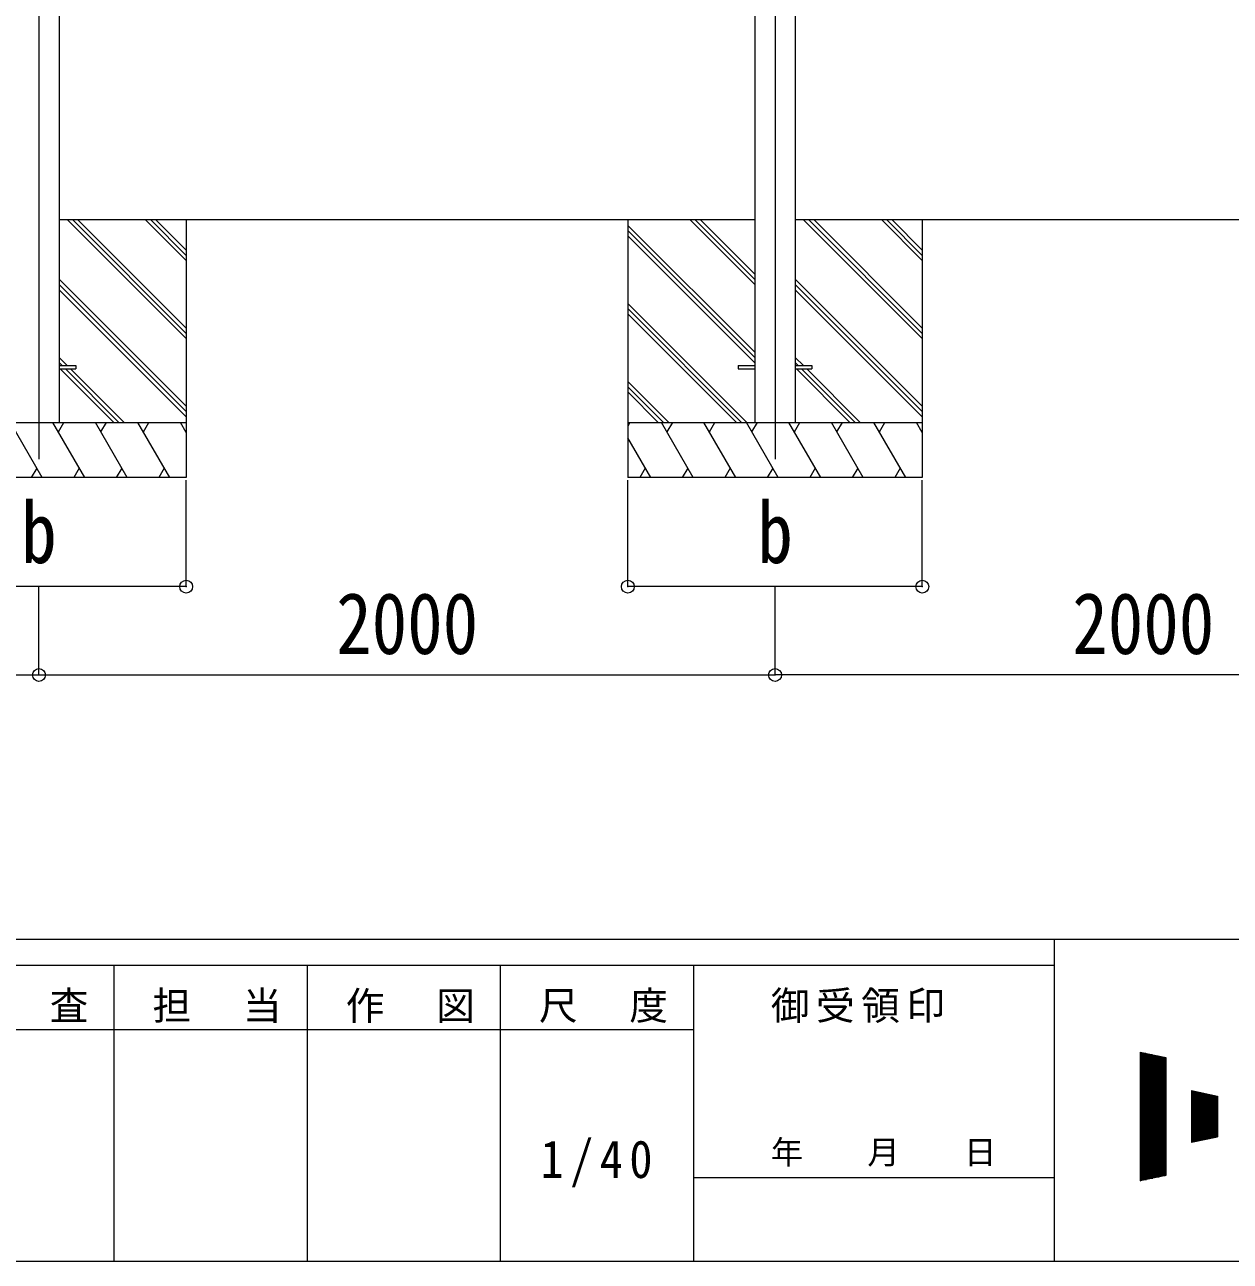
# Model space of a CAD drawing. Units: millimetres at full size. Extents: x -9783 to 9892, y -6828 to 6752.
# Drawn here: x 3489 to 6764, y -6828 to -3468 of the extents above; entities that cross this region are included whole.
import ezdxf
from ezdxf.enums import TextEntityAlignment as Align

# ---------------------------------------------------------------- set-up
doc = ezdxf.new("R2010")
doc.units = ezdxf.units.MM
doc.header["$LTSCALE"] = 35
doc.header["$PDMODE"] = 32
doc.header["$PDSIZE"] = 35
for name, color, linetype, lineweight in [('0-0_0', 7, 'Continuous', 9), ('0-1_本体', 4, 'Continuous', 9), ('0-2_部品', 7, 'Continuous', 9), ('0-8_PARTS2', 2, 'Continuous', 9), ('0-A_寸法', 6, 'Continuous', 9), ('F-0_240', 7, 'Continuous', 9)]:
    doc.layers.add(name, color=color, linetype=linetype, lineweight=lineweight)
doc.styles.add('ＭＳ ゴシック', font='')
doc.styles.get('ＭＳ ゴシック').set_extended_font_data('MS Gothic')

msp = doc.modelspace()

# ---------------------------------------------------------------- linework, layer by layer
at = {"layer": '0-0_0'}
for p, q in [((5472.3, -3998.56), (3582.3, -3998.56)), ((3927.3, -4321.02), (3604.83, -3998.56)), ((3927.3, -4306.88), (3618.97, -3998.56)), ((3927.3, -4292.73), (3633.12, -3998.56)), ((3927.3, -4108.89), (3816.96, -3998.56)), ((3927.3, -4094.75), (3831.11, -3998.56)), ((3927.3, -4080.6), (3845.25, -3998.56)), ((3927.3, -3998.56), (3927.3, -4698.56)), ((5127.3, -3998.56), (5127.3, -4698.56)), ((5472.3, -4358.23), (5127.3, -4013.24)), ((5472.3, -4372.38), (5127.3, -4027.38)), ((5472.3, -4174.39), (5296.46, -3998.56)), ((5472.3, -4160.25), (5310.61, -3998.56)), ((5472.3, -4146.1), (5324.75, -3998.56)), ((7472.3, -3998.56), (5582.3, -3998.56)), ((5927.3, -4321.02), (5604.83, -3998.56)), ((5927.3, -4306.88), (5618.97, -3998.56)), ((5927.3, -4292.73), (5633.12, -3998.56)), ((5927.3, -4108.89), (5816.96, -3998.56)), ((5927.3, -4094.75), (5831.11, -3998.56)), ((5927.3, -4080.6), (5845.25, -3998.56)), ((5927.3, -3998.56), (5927.3, -4698.56)), ((5472.3, -4386.52), (5127.3, -4041.52)), ((3927.3, -4504.87), (3582.3, -4159.87)), ((5927.3, -4504.87), (5582.3, -4159.87)), ((3927.3, -4519.01), (3582.3, -4174.01)), ((3927.3, -4533.15), (3582.3, -4188.15)), ((5927.3, -4519.01), (5582.3, -4174.01)), ((5927.3, -4533.15), (5582.3, -4188.15)), ((5450.49, -4548.56), (5127.3, -4225.37)), ((5436.35, -4548.56), (5127.3, -4239.51)), ((5422.2, -4548.56), (5127.3, -4253.65)), ((3604.35, -4394.06), (3582.3, -4372)), ((3590.21, -4394.06), (3582.3, -4386.14)), ((5604.35, -4394.06), (5582.3, -4372)), ((5590.21, -4394.06), (5582.3, -4386.14)), ((3730.57, -4548.56), (3585.07, -4403.06)), ((3744.71, -4548.56), (3599.21, -4403.06)), ((3758.85, -4548.56), (3613.35, -4403.06)), ((5730.57, -4548.56), (5585.07, -4403.06)), ((5744.71, -4548.56), (5599.21, -4403.06)), ((5758.85, -4548.56), (5613.35, -4403.06)), ((5238.35, -4548.56), (5127.3, -4437.5)), ((5224.21, -4548.56), (5127.3, -4451.64)), ((5210.07, -4548.56), (5127.3, -4465.78)), ((3127.3, -4548.56), (3927.3, -4548.56)), ((3536.14, -4698.56), (3449.54, -4548.56)), ((3651.61, -4698.56), (3565.01, -4548.56)), ((3580.01, -4574.54), (3595.01, -4548.56)), ((3767.08, -4698.56), (3680.48, -4548.56)), ((3695.48, -4574.54), (3710.48, -4548.56)), ((3882.55, -4698.56), (3795.95, -4548.56)), ((3810.95, -4574.54), (3825.95, -4548.56)), ((3927.3, -4576.06), (3911.42, -4548.56)), ((5127.3, -4548.56), (5927.3, -4548.56)), ((5133.13, -4548.56), (5127.3, -4558.66)), ((5305.2, -4698.56), (5218.6, -4548.56)), ((5248.6, -4548.56), (5233.6, -4574.54)), ((5420.67, -4698.56), (5334.07, -4548.56)), ((5349.07, -4574.54), (5364.07, -4548.56)), ((5536.14, -4698.56), (5449.54, -4548.56)), ((5464.54, -4574.54), (5479.54, -4548.56)), ((5651.61, -4698.56), (5565.01, -4548.56)), ((5580.01, -4574.54), (5595.01, -4548.56)), ((5767.08, -4698.56), (5680.48, -4548.56)), ((5695.48, -4574.54), (5710.48, -4548.56)), ((5882.55, -4698.56), (5795.95, -4548.56)), ((5810.95, -4574.54), (5825.95, -4548.56)), ((5927.3, -4576.06), (5911.42, -4548.56)), ((5189.73, -4698.56), (5127.3, -4590.42)), ((3927.3, -4698.56), (3127.3, -4698.56)), ((3521.14, -4672.58), (3506.14, -4698.56)), ((3636.61, -4672.58), (3621.61, -4698.56)), ((3752.08, -4672.58), (3737.08, -4698.56)), ((3867.55, -4672.58), (3852.55, -4698.56)), ((5927.3, -4698.56), (5127.3, -4698.56)), ((5174.73, -4672.58), (5159.73, -4698.56)), ((5290.2, -4672.58), (5275.2, -4698.56)), ((5405.67, -4672.58), (5390.67, -4698.56)), ((5521.14, -4672.58), (5506.14, -4698.56)), ((5636.61, -4672.58), (5621.61, -4698.56)), ((5752.08, -4672.58), (5737.08, -4698.56)), ((5867.55, -4672.58), (5852.55, -4698.56))]:
    msp.add_line(p, q, dxfattribs=at)
at = {"layer": '0-1_本体'}
for p, q in [((3582.3, -1368.56), (3582.3, -4548.56)), ((5472.3, -1368.56), (5472.3, -4548.56)), ((5582.3, -1368.56), (5582.3, -4548.56))]:
    msp.add_line(p, q, dxfattribs=at)
at = {"layer": '0-2_部品', "color": 4}
for p, q in [((3582.3, -4394.06), (3627.3, -4394.06)), ((3627.3, -4394.06), (3627.3, -4403.06)), ((5427.3, -4394.06), (5427.3, -4403.06)), ((5427.3, -4394.06), (5472.3, -4394.06)), ((5582.3, -4394.06), (5627.3, -4394.06)), ((5627.3, -4394.06), (5627.3, -4403.06)), ((3582.3, -4403.06), (3627.3, -4403.06)), ((5427.3, -4403.06), (5472.3, -4403.06)), ((5582.3, -4403.06), (5627.3, -4403.06))]:
    msp.add_line(p, q, dxfattribs=at)
at = {"layer": '0-8_PARTS2'}
for p, q in [((3527.3, -1402.42), (3527.3, -4648.56)), ((5527.3, -1411.25), (5527.3, -4648.56))]:
    msp.add_line(p, q, dxfattribs=at)
at = {"layer": '0-A_寸法'}
for p, q in [((3927.3, -4994.95), (3927.3, -4705.98)), ((5127.3, -4994.95), (5127.3, -4705.98)), ((5927.3, -4994.95), (5927.3, -4705.98)), ((3927.3, -4994.95), (3127.3, -4994.95)), ((3527.3, -5234.92), (3527.3, -4994.95)), ((5927.3, -4994.95), (5127.3, -4994.95)), ((5527.3, -5234.92), (5527.3, -4994.95)), ((1799.3, -5234.92), (3527.3, -5234.92)), ((3527.3, -5234.92), (5527.3, -5234.92)), ((7527.3, -5234.92), (5527.3, -5234.92))]:
    msp.add_line(p, q, dxfattribs=at)
for p in [(3927.3, -4994.95), (5127.3, -4994.95), (5927.3, -4994.95), (3527.3, -5234.92), (5527.3, -5234.92)]:
    msp.add_point(p, dxfattribs=at)
at = {"layer": 'F-0_240', "color": 5}
for p, q in [((-9783.03, -5953.1), (9396.97, -5953.1)), ((6285.75, -5953.1), (6285.75, -6828.1)), ((-9783.03, -6023.1), (6285.75, -6023.1)), ((3730.75, -6023.1), (3730.75, -6828.1)), ((4255.75, -6023.1), (4255.75, -6828.1)), ((4780.75, -6023.1), (4780.75, -6828.1)), ((5305.75, -6023.1), (5305.75, -6828.1)), ((3205.75, -6198.1), (5305.75, -6198.1)), ((5305.75, -6600.6), (6285.75, -6600.6)), ((-9783.03, -6828.1), (9396.97, -6828.1))]:
    msp.add_line(p, q, dxfattribs=at)
at = {"layer": 'F-0_240'}
for p, q in [((6519.04, -6259.47), (6589.04, -6274.05)), ((6519.04, -6259.47), (6519.04, -6609.47)), ((6519.04, -6262.76), (6534.85, -6262.76)), ((6519.04, -6266.26), (6551.65, -6266.26)), ((6519.04, -6269.76), (6568.45, -6269.76)), ((6519.04, -6273.26), (6585.25, -6273.26)), ((6519.04, -6276.76), (6589.04, -6276.76)), ((6519.04, -6280.26), (6589.04, -6280.26)), ((6521.12, -6609.03), (6521.12, -6259.9)), ((6524.62, -6608.3), (6524.62, -6260.63)), ((6528.12, -6607.58), (6528.12, -6261.36)), ((6531.62, -6606.85), (6531.62, -6262.09)), ((6535.12, -6606.12), (6535.12, -6262.81)), ((6538.62, -6605.39), (6538.62, -6263.54)), ((6542.12, -6604.66), (6542.12, -6264.27)), ((6545.62, -6603.93), (6545.62, -6265)), ((6549.12, -6603.2), (6549.12, -6265.73)), ((6552.62, -6602.47), (6552.62, -6266.46)), ((6556.12, -6601.74), (6556.12, -6267.19)), ((6559.62, -6601.01), (6559.62, -6267.92)), ((6563.12, -6600.28), (6563.12, -6268.65)), ((6566.62, -6599.55), (6566.62, -6269.38)), ((6570.12, -6598.83), (6570.12, -6270.11)), ((6573.62, -6598.1), (6573.62, -6270.84)), ((6577.12, -6597.37), (6577.12, -6271.56)), ((6580.62, -6596.64), (6580.62, -6272.29)), ((6584.12, -6595.91), (6584.12, -6273.02)), ((6587.62, -6595.18), (6587.62, -6273.75)), ((6589.04, -6274.05), (6589.04, -6594.88)), ((6519.04, -6283.76), (6589.04, -6283.76)), ((6519.04, -6287.26), (6589.04, -6287.26)), ((6519.04, -6290.76), (6589.04, -6290.76)), ((6519.04, -6294.26), (6589.04, -6294.26)), ((6519.04, -6297.76), (6589.04, -6297.76)), ((6519.04, -6301.26), (6589.04, -6301.26)), ((6519.04, -6304.76), (6589.04, -6304.76)), ((6519.04, -6308.26), (6589.04, -6308.26)), ((6519.04, -6311.76), (6589.04, -6311.76)), ((6519.04, -6315.26), (6589.04, -6315.26)), ((6519.04, -6318.76), (6589.04, -6318.76)), ((6519.04, -6322.26), (6589.04, -6322.26)), ((6519.04, -6325.76), (6589.04, -6325.76)), ((6519.04, -6329.26), (6589.04, -6329.26)), ((6519.04, -6332.76), (6589.04, -6332.76)), ((6519.04, -6336.26), (6589.04, -6336.26)), ((6519.04, -6339.76), (6589.04, -6339.76)), ((6519.04, -6343.26), (6589.04, -6343.26)), ((6519.04, -6346.76), (6589.04, -6346.76)), ((6519.04, -6350.26), (6589.04, -6350.26)), ((6519.04, -6353.76), (6589.04, -6353.76)), ((6519.04, -6357.26), (6589.04, -6357.26)), ((6519.04, -6360.76), (6589.04, -6360.76)), ((6519.04, -6364.26), (6589.04, -6364.26)), ((6519.04, -6367.76), (6589.04, -6367.76)), ((6519.04, -6371.26), (6589.04, -6371.26)), ((6519.04, -6374.76), (6589.04, -6374.76)), ((6519.04, -6378.26), (6589.04, -6378.26)), ((6519.04, -6381.76), (6589.04, -6381.76)), ((6659.04, -6364.47), (6729.04, -6379.05)), ((6659.04, -6364.47), (6659.04, -6504.47)), ((6659.04, -6367.76), (6674.85, -6367.76)), ((6659.04, -6371.26), (6691.65, -6371.26)), ((6659.04, -6374.76), (6708.45, -6374.76)), ((6659.04, -6378.26), (6725.25, -6378.26)), ((6659.04, -6381.76), (6729.04, -6381.76)), ((6661.12, -6504.03), (6661.12, -6364.9)), ((6664.62, -6503.3), (6664.62, -6365.63)), ((6668.12, -6502.58), (6668.12, -6366.36)), ((6671.62, -6501.85), (6671.62, -6367.09)), ((6675.12, -6501.12), (6675.12, -6367.81)), ((6678.62, -6500.39), (6678.62, -6368.54)), ((6682.12, -6499.66), (6682.12, -6369.27)), ((6685.62, -6498.93), (6685.62, -6370)), ((6689.12, -6498.2), (6689.12, -6370.73)), ((6692.62, -6497.47), (6692.62, -6371.46)), ((6696.12, -6496.74), (6696.12, -6372.19)), ((6699.62, -6496.01), (6699.62, -6372.92)), ((6703.12, -6495.28), (6703.12, -6373.65)), ((6706.62, -6494.55), (6706.62, -6374.38)), ((6710.12, -6493.83), (6710.12, -6375.11)), ((6713.62, -6493.1), (6713.62, -6375.84)), ((6717.12, -6492.37), (6717.12, -6376.56)), ((6720.62, -6491.64), (6720.62, -6377.29)), ((6724.12, -6490.91), (6724.12, -6378.02)), ((6727.62, -6490.18), (6727.62, -6378.75)), ((6729.04, -6379.05), (6729.04, -6489.88)), ((6519.04, -6385.26), (6589.04, -6385.26)), ((6519.04, -6388.76), (6589.04, -6388.76)), ((6519.04, -6392.26), (6589.04, -6392.26)), ((6519.04, -6395.76), (6589.04, -6395.76)), ((6519.04, -6399.26), (6589.04, -6399.26)), ((6519.04, -6402.76), (6589.04, -6402.76)), ((6519.04, -6406.26), (6589.04, -6406.26)), ((6519.04, -6409.76), (6589.04, -6409.76)), ((6519.04, -6413.26), (6589.04, -6413.26)), ((6519.04, -6416.76), (6589.04, -6416.76)), ((6659.04, -6385.26), (6729.04, -6385.26)), ((6659.04, -6388.76), (6729.04, -6388.76)), ((6659.04, -6392.26), (6729.04, -6392.26)), ((6659.04, -6395.76), (6729.04, -6395.76)), ((6659.04, -6399.26), (6729.04, -6399.26)), ((6659.04, -6402.76), (6729.04, -6402.76)), ((6659.04, -6406.26), (6729.04, -6406.26)), ((6659.04, -6409.76), (6729.04, -6409.76)), ((6659.04, -6413.26), (6729.04, -6413.26)), ((6659.04, -6416.76), (6729.04, -6416.76)), ((6519.04, -6420.26), (6589.04, -6420.26)), ((6519.04, -6423.76), (6589.04, -6423.76)), ((6519.04, -6427.26), (6589.04, -6427.26)), ((6519.04, -6430.76), (6589.04, -6430.76)), ((6519.04, -6434.26), (6589.04, -6434.26)), ((6519.04, -6437.76), (6589.04, -6437.76)), ((6519.04, -6441.26), (6589.04, -6441.26)), ((6519.04, -6444.76), (6589.04, -6444.76)), ((6519.04, -6448.26), (6589.04, -6448.26)), ((6659.04, -6420.26), (6729.04, -6420.26)), ((6659.04, -6423.76), (6729.04, -6423.76)), ((6659.04, -6427.26), (6729.04, -6427.26)), ((6659.04, -6430.76), (6729.04, -6430.76)), ((6659.04, -6434.26), (6729.04, -6434.26)), ((6659.04, -6437.76), (6729.04, -6437.76)), ((6659.04, -6441.26), (6729.04, -6441.26)), ((6659.04, -6444.76), (6729.04, -6444.76)), ((6659.04, -6448.26), (6729.04, -6448.26)), ((6519.04, -6451.76), (6589.04, -6451.76)), ((6519.04, -6455.26), (6589.04, -6455.26)), ((6519.04, -6458.76), (6589.04, -6458.76)), ((6519.04, -6462.26), (6589.04, -6462.26)), ((6519.04, -6465.76), (6589.04, -6465.76)), ((6519.04, -6469.26), (6589.04, -6469.26)), ((6519.04, -6472.76), (6589.04, -6472.76)), ((6519.04, -6476.26), (6589.04, -6476.26)), ((6519.04, -6479.76), (6589.04, -6479.76)), ((6519.04, -6483.26), (6589.04, -6483.26)), ((6659.04, -6451.76), (6729.04, -6451.76)), ((6659.04, -6455.26), (6729.04, -6455.26)), ((6659.04, -6458.76), (6729.04, -6458.76)), ((6659.04, -6462.26), (6729.04, -6462.26)), ((6659.04, -6465.76), (6729.04, -6465.76)), ((6659.04, -6469.26), (6729.04, -6469.26)), ((6659.04, -6472.76), (6729.04, -6472.76)), ((6659.04, -6476.26), (6729.04, -6476.26)), ((6659.04, -6479.76), (6729.04, -6479.76)), ((6659.04, -6483.26), (6729.04, -6483.26)), ((6519.04, -6486.76), (6589.04, -6486.76)), ((6519.04, -6490.26), (6589.04, -6490.26)), ((6519.04, -6493.76), (6589.04, -6493.76)), ((6519.04, -6497.26), (6589.04, -6497.26)), ((6519.04, -6500.76), (6589.04, -6500.76)), ((6519.04, -6504.26), (6589.04, -6504.26)), ((6519.04, -6507.76), (6589.04, -6507.76)), ((6519.04, -6511.26), (6589.04, -6511.26)), ((6519.04, -6514.76), (6589.04, -6514.76)), ((6519.04, -6518.26), (6589.04, -6518.26)), ((6659.04, -6486.76), (6729.04, -6486.76)), ((6659.04, -6504.47), (6729.04, -6489.88)), ((6659.04, -6490.26), (6727.23, -6490.26)), ((6659.04, -6493.76), (6710.43, -6493.76)), ((6659.04, -6497.26), (6693.63, -6497.26)), ((6659.04, -6500.76), (6676.83, -6500.76)), ((6659.04, -6504.26), (6660.03, -6504.26)), ((6519.04, -6521.76), (6589.04, -6521.76)), ((6519.04, -6525.26), (6589.04, -6525.26)), ((6519.04, -6528.76), (6589.04, -6528.76)), ((6519.04, -6532.26), (6589.04, -6532.26)), ((6519.04, -6535.76), (6589.04, -6535.76)), ((6519.04, -6539.26), (6589.04, -6539.26)), ((6519.04, -6542.76), (6589.04, -6542.76)), ((6519.04, -6546.26), (6589.04, -6546.26)), ((6519.04, -6549.76), (6589.04, -6549.76)), ((6519.04, -6553.26), (6589.04, -6553.26)), ((6519.04, -6556.76), (6589.04, -6556.76)), ((6519.04, -6560.26), (6589.04, -6560.26)), ((6519.04, -6563.76), (6589.04, -6563.76)), ((6519.04, -6567.26), (6589.04, -6567.26)), ((6519.04, -6570.76), (6589.04, -6570.76)), ((6519.04, -6574.26), (6589.04, -6574.26)), ((6519.04, -6577.76), (6589.04, -6577.76)), ((6519.04, -6581.26), (6589.04, -6581.26)), ((6519.04, -6584.76), (6589.04, -6584.76)), ((6519.04, -6588.26), (6589.04, -6588.26)), ((6519.04, -6591.76), (6589.04, -6591.76)), ((6589.04, -6594.88), (6519.04, -6609.47)), ((6519.04, -6595.26), (6587.23, -6595.26)), ((6519.04, -6598.76), (6570.43, -6598.76)), ((6519.04, -6602.26), (6553.63, -6602.26)), ((6519.04, -6605.76), (6536.83, -6605.76)), ((6519.04, -6609.26), (6520.03, -6609.26))]:
    msp.add_line(p, q, dxfattribs=at)

# ---------------------------------------------------------------- texts
at = {"layer": '0-A_寸法', "color": 7, "style": 'ＭＳ ゴシック', "width": 0.85}
for s, p in [('b', (3479.17, -4980.57)), ('b', (5479.17, -4980.57)), ('2000', (4334.8, -5227.92)), ('2000', (6334.8, -5227.92))]:
    msp.add_text(s, height=166.8, dxfattribs=at).set_placement(p, align=Align.BOTTOM_LEFT)
at = {"layer": 'F-0_240', "style": 'ＭＳ ゴシック'}
msp.add_text('年\u3000\u3000月\u3000\u3000日', height=64.15, dxfattribs=at).set_placement((5515.76, -6583.1), align=Align.BOTTOM_LEFT)
at = {"layer": 'F-0_240', "attachment_point": 7, "style": 'ＭＳ ゴシック'}
for s, insert, char_height in [('\\T1.17;照\u3000査', (3310.76, -6180.6), 76.98), ('\\T1.17;担\u3000当', (3835.76, -6180.6), 76.98), ('\\T1.17;作\u3000図', (4360.75, -6180.6), 76.98), ('\\T1.17;尺\u3000度', (4885.76, -6180.6), 76.98), ('\\T1.17;御受領印', (5515.75, -6180.6), 76.98), ('\\T1.28;\\W0.9;1/40', (4890.13, -6626.85), 102.6)]:
    msp.add_mtext(s, dxfattribs=dict(at, insert=insert, char_height=char_height))

doc.saveas('drawing.dxf')
